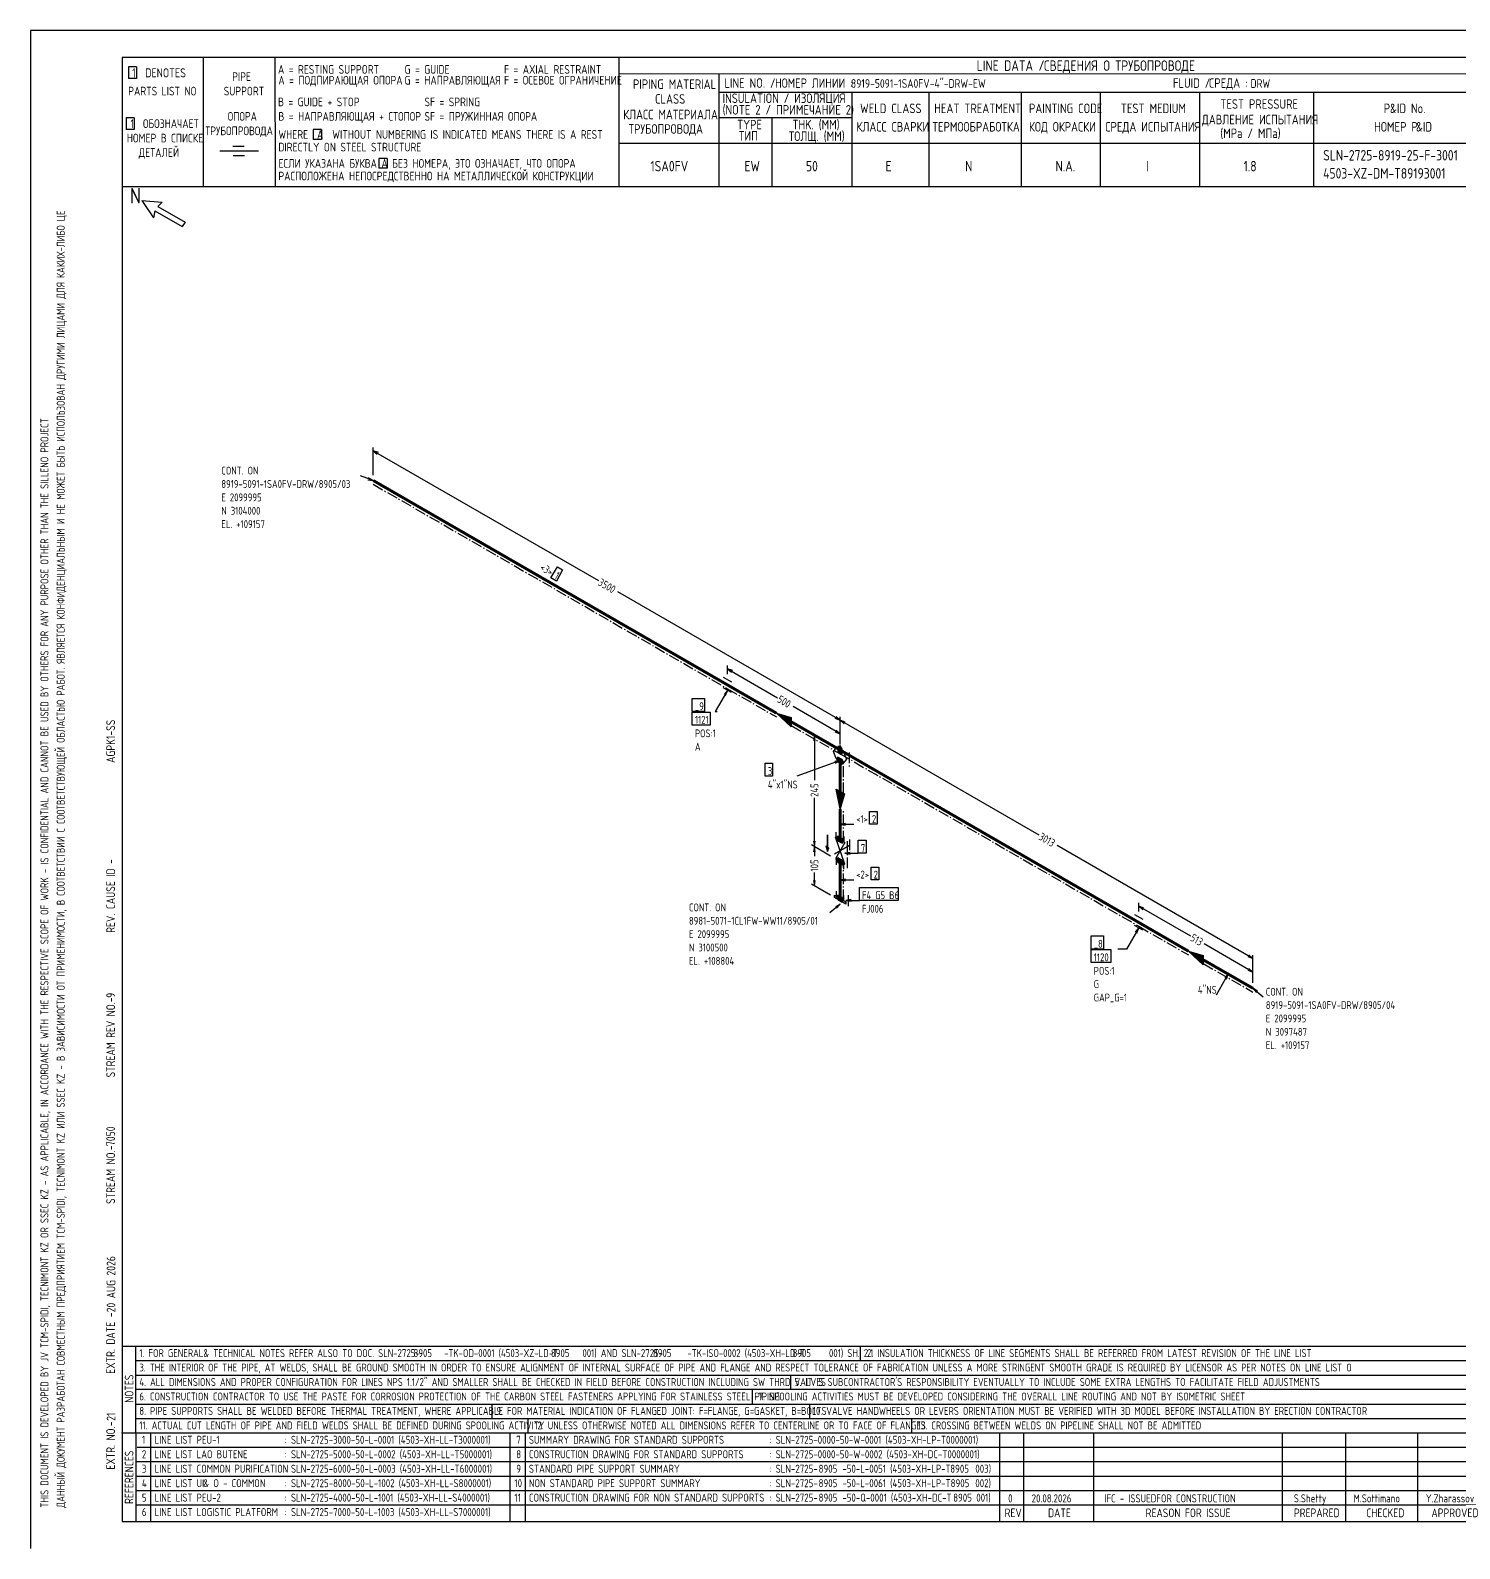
# Model space of a CAD drawing. Extents: x -1005 to 594, y -998 to 420.
# Drawn here: x 0 to 395.2, y 0 to 420 of the extents above; entities that cross this region are included whole.
import ezdxf

# ---------------------------------------------------------------- set-up
doc = ezdxf.new("R2010")
doc.units = 0
doc.linetypes.add('GT111', pattern=[4.5, 3, -0.6, 0.3, -0.6])
doc.styles.add('TTFN17', font='GOST type A')

msp = doc.modelspace()

# ---------------------------------------------------------------- linework, layer by layer
at = {"layer": 'GT_1', "flags": 128}
for points in [[(0, 420), (0, 0)], [(594, 420), (0, 420)], [(589.1, 412.5), (25.4, 412.5)], [(25.4, 412.5), (25.4, 7.5)], [(47.8, 412.5), (47.8, 376.7)], [(67.6, 412.5), (67.7, 376.7)], [(162.7, 412.5), (162.7, 376.7)], [(29.3, 409.9), (27.1, 409.9)], [(27.1, 409.9), (27.1, 406.7)], [(29.3, 409.9), (29.3, 406.7)], [(589.1, 408), (162.7, 407.9)], [(190.3, 407.8), (190.3, 376.7)], [(29.3, 406.7), (27.1, 406.7)], [(190.3, 402.9), (402.7, 402.9)], [(227.1, 402.9), (227.1, 376.7)], [(248.4, 402.9), (248.4, 376.8)], [(273.9, 402.9), (273.9, 376.7)], [(295.8, 402.9), (295.8, 376.7)], [(323.2, 402.9), (323.2, 376.7)], [(354.8, 402.9), (354.8, 376.8)], [(28.7, 395.8), (26.5, 395.8)], [(26.5, 395.8), (26.5, 392.6)], [(28.7, 395.8), (28.7, 392.6)], [(227.1, 395.8), (190.3, 395.8)], [(205, 395.8), (205, 376.7)], [(28.7, 392.6), (26.5, 392.6)], [(80.5, 392.6), (78.2, 392.6)], [(78.2, 392.6), (78.2, 389.8)], [(80.5, 392.6), (80.5, 389.8)], [(63.1, 386.6), (52.4, 386.6)], [(59.1, 387.9), (56, 387.9)], [(80.5, 389.8), (78.2, 389.8)], [(230.2, 388.7), (162.7, 388.7)], [(402.7, 388.7), (226.9, 388.7)], [(59.2, 385.3), (56.1, 385.3)], [(98.6, 384.6), (96.3, 384.6)], [(96.3, 384.6), (96.3, 381.9)], [(98.6, 384.6), (98.6, 381.9)], [(98.6, 381.9), (96.3, 381.9)], [(402.7, 376.7), (25.4, 376.7)], [(30.8, 372.9), (34, 368.1)], [(30.8, 372.9), (36.4, 372.5)], [(34.4, 370.1), (34, 368.1)], [(34.4, 370.1), (42, 365.7)], [(36.4, 372.5), (35.2, 371.3)], [(35.2, 371.3), (42.8, 366.9)], [(42.8, 366.9), (42, 365.7)], [(94.8, 296.975), (94.8, 304.625)], [(96.225, 303.2), (94.8, 303.725), (95.925, 302.75)], [(94.8, 303.725), (157.05, 267.8)], [(94.8, 295.475), (91.275, 296.75)], [(93.3, 295.7), (94.8, 295.475), (93.525, 296.225)], [(145.725, 271.625), (147.15, 270.725), (145.425, 267.65), (143.925, 268.55), (145.725, 271.625)], [(223.875, 229.175), (162.45, 264.65)], [(192.75, 241.925), (192.75, 244.325)], [(191.55, 241.1), (193.875, 239.825)], [(194.175, 242.9), (192.75, 243.425), (193.875, 242.45)], [(192.75, 243.425), (206.55, 235.4)], [(192.75, 237.425), (189.375, 231.575), (189.9, 231.575)], [(193.875, 236.825), (191.55, 238.1)], [(192.225, 236), (192.75, 237.425), (191.775, 236.3)], [(183, 235.175), (186.375, 235.175), (186.375, 231.575), (183, 231.575), (183, 235.175)], [(183, 231.425), (187.95, 231.425), (187.95, 227.825), (183, 227.825), (183, 231.425)], [(210.375, 228.725), (210.375, 227.375), (206.25, 231.125), (210.375, 229.925), (210.375, 227.525), (206.625, 230.9), (210.375, 229.85), (210.375, 227.75), (207.075, 230.675), (210.375, 229.625), (210.375, 227.9), (207.45, 230.375), (210.375, 229.475), (210.375, 228.05), (207.825, 230.225), (210.375, 229.325), (210.375, 228.2), (208.275, 229.925), (210.375, 229.175), (210.375, 228.425), (208.575, 229.775), (210.375, 228.95), (210.375, 228.575), (209.025, 229.475), (210.375, 228.8), (210.375, 228.725), (206.25, 231.125)], [(223.875, 225.425), (210.9, 232.925)], [(222.45, 229.7), (223.875, 229.175), (222.75, 230.15)], [(223.875, 223.925), (223.875, 230.075)], [(223.875, 222.425), (223.875, 230.075)], [(225.3, 228.65), (223.875, 229.175), (225, 228.2)], [(223.875, 229.175), (278.85, 197.45)], [(221.25, 222.425), (215.925, 225.5)], [(216.975, 223.55), (216.75, 225.05), (216.525, 223.55)], [(216.75, 225.05), (216.75, 212.6)], [(222.45, 225.95), (223.875, 225.425), (222.75, 226.4)], [(223.875, 222.425), (223.875, 226.325)], [(223.875, 220.925), (224.85, 220.325), (225.675, 218.375), (224.85, 217.4), (222.75, 218.6), (222.075, 220.475), (222.75, 221.525), (223.875, 220.925)], [(224.475, 217.025), (224.85, 217.475), (224.475, 218.3), (223.275, 218.975), (222.9, 218.525), (223.275, 217.7), (224.475, 217.025)], [(222.957, 218.4), (224.297, 218.4)], [(222.962, 218.6), (223.942, 218.6)], [(223.275, 220.625), (223.875, 219.8), (224.475, 219.95), (224.475, 221.225), (223.875, 222.05), (223.275, 221.9), (223.275, 220.625)], [(223.275, 221.8), (224.057, 221.8)], [(223.275, 221.6), (224.202, 221.6)], [(223.275, 221.4), (224.348, 221.4)], [(223.275, 221.2), (224.475, 221.2)], [(223.275, 221), (224.475, 221)], [(223.275, 220.8), (224.475, 220.8)], [(223.293, 220.6), (224.475, 220.6)], [(223.439, 220.4), (224.475, 220.4)], [(223.584, 220.2), (224.475, 220.2)], [(223.73, 220), (224.475, 220)], [(203.175, 217.25), (205.2, 217.25), (205.2, 213.65), (203.175, 213.65), (203.175, 217.25)], [(223.875, 218), (211.875, 213.65)], [(222.6, 217.25), (223.875, 218), (222.375, 217.775)], [(223.048, 218.2), (224.52, 218.2)], [(223.139, 218), (224.611, 218)], [(223.23, 217.8), (224.702, 217.8)], [(223.453, 217.6), (224.793, 217.6)], [(223.808, 217.4), (224.787, 217.4)], [(223.875, 209.45), (225.075, 208.775), (223.875, 204.65), (222.825, 210.05), (224.925, 208.85), (223.875, 205.1), (222.9, 209.975), (224.775, 208.925), (223.875, 205.625), (223.05, 209.9), (224.625, 209), (223.875, 206.075), (223.2, 209.825), (224.475, 209.15), (223.875, 206.525), (223.35, 209.75), (224.325, 209.225), (223.875, 206.975), (223.5, 209.675), (224.175, 209.3), (223.875, 207.425), (223.65, 209.6), (224.025, 209.375), (223.875, 207.875), (223.8, 209.525), (223.875, 209.45), (223.875, 204.65)], [(216.75, 194.225), (216.75, 207.65)], [(231.975, 203.9), (234.15, 203.9), (234.15, 200.375), (231.975, 200.375), (231.975, 203.9)], [(220.35, 197.45), (220.35, 192.875), (220.8, 193.775), (219.9, 194.3), (220.35, 192.875), (220.35, 197.45)], [(224.925, 197), (224.925, 195.5), (222.825, 196.7), (222.825, 198.2)], [(225.375, 200.6), (223.875, 200.375), (225.375, 200.15)], [(223.875, 200.375), (227.625, 200.375)], [(221.25, 191.6), (215.925, 194.675)], [(221.25, 191.6), (215.925, 194.675)], [(216.525, 195.725), (216.75, 194.225), (216.975, 195.725)], [(216.975, 192.725), (216.75, 194.225), (216.525, 192.725)], [(216.75, 194.225), (216.75, 191.525)], [(222.3, 192.2), (226.5, 194.6)], [(223.875, 196.1), (225.15, 195.35), (222.6, 190.85), (225.15, 189.35), (222.6, 196.85), (223.875, 196.1)], [(224.475, 195.125), (224.85, 195.575), (224.475, 196.4), (223.275, 197.075), (222.9, 196.625), (223.275, 195.8), (224.475, 195.125)], [(222.911, 196.6), (224.119, 196.6)], [(223.002, 196.4), (224.475, 196.4)], [(223.046, 196.8), (223.764, 196.8)], [(223.093, 196.2), (224.566, 196.2)], [(223.184, 196), (224.657, 196)], [(223.275, 195.8), (224.748, 195.8)], [(223.631, 195.6), (224.839, 195.6)], [(223.986, 195.4), (224.704, 195.4)], [(226.5, 196.175), (226.5, 193.175)], [(228.9, 195.95), (231.075, 195.95), (231.075, 192.35), (228.9, 192.35), (228.9, 195.95)], [(338.025, 163.25), (283.875, 194.525)], [(224.925, 188), (224.925, 189.5), (222.825, 190.7), (222.825, 189.2)], [(224.475, 189.125), (224.85, 189.575), (224.475, 190.4), (223.275, 191.075), (222.9, 190.625), (223.275, 189.8), (224.475, 189.125)], [(222.911, 190.6), (224.119, 190.6)], [(223.002, 190.4), (224.475, 190.4)], [(223.046, 190.8), (223.764, 190.8)], [(223.093, 190.2), (224.566, 190.2)], [(223.184, 190), (224.657, 190)], [(223.275, 189.8), (224.748, 189.8)], [(223.631, 189.6), (224.839, 189.6)], [(223.986, 189.4), (224.704, 189.4)], [(226.65, 192.575), (225.15, 192.35), (226.65, 192.125)], [(225.15, 192.35), (228.9, 192.35)], [(216.525, 184.85), (216.75, 183.35), (216.975, 184.85)], [(216.75, 183.35), (216.75, 187.025)], [(225.375, 185.225), (223.875, 185), (225.375, 184.775)], [(223.875, 185), (227.625, 185)], [(232.425, 188.525), (234.6, 188.525), (234.6, 185), (232.425, 185), (232.425, 188.525)], [(221.25, 180.725), (215.925, 183.8)], [(223.875, 179.825), (225.45, 178.925), (225.45, 178.325), (222.3, 180.125), (222.3, 180.725), (223.875, 179.825)], [(222.825, 181.85), (222.825, 180.425)], [(224.475, 178.85), (224.85, 179.3), (224.475, 180.125), (223.275, 180.8), (222.9, 180.35), (223.275, 179.525), (224.475, 178.85)], [(223.108, 180.6), (223.631, 180.6)], [(224.85, 180.725), (224.85, 179.3)], [(229.2, 182.9), (239.925, 182.9), (239.925, 179.3), (229.2, 179.3), (229.2, 182.9)], [(223.875, 178.325), (221.025, 175.925)], [(222.9, 177.2), (223.875, 178.325), (222.6, 177.575)], [(222.942, 180.4), (223.986, 180.4)], [(222.968, 180.2), (224.342, 180.2)], [(223.059, 180), (224.532, 180)], [(223.15, 179.8), (224.623, 179.8)], [(223.241, 179.6), (224.714, 179.6)], [(223.497, 179.4), (224.805, 179.4)], [(223.853, 179.2), (224.767, 179.2)], [(226.95, 179.525), (225.45, 179.3), (226.95, 179.075)], [(225.45, 179.3), (229.2, 179.3)], [(306.45, 176.225), (306.45, 178.625)], [(307.875, 177.2), (306.45, 177.725), (307.575, 176.75)], [(306.45, 177.725), (320.775, 169.475)], [(305.25, 175.4), (307.575, 174.125)], [(307.575, 171.125), (305.25, 172.4)], [(293.325, 169.475), (296.7, 169.475), (296.7, 165.875), (293.325, 165.875), (293.325, 169.475)], [(306.45, 171.725), (303.075, 165.875), (300.675, 165.875)], [(305.925, 170.3), (306.45, 171.725), (305.475, 170.6)], [(293.325, 165.725), (298.725, 165.725), (298.725, 162.125), (293.325, 162.125), (293.325, 165.725)], [(324.3, 162.875), (324.3, 161.525), (320.175, 165.275), (324.3, 164.075), (324.3, 161.675), (320.55, 165.05), (324.3, 164), (324.3, 161.9), (321, 164.825), (324.3, 163.775), (324.3, 162.05), (321.375, 164.525), (324.3, 163.625), (324.3, 162.2), (321.75, 164.375), (324.3, 163.475), (324.3, 162.35), (322.2, 164.075), (324.3, 163.325), (324.3, 162.575), (322.5, 163.925), (324.3, 163.1), (324.3, 162.725), (322.95, 163.625), (324.3, 162.95), (324.3, 162.875), (320.175, 165.275)], [(338.025, 159.5), (324.525, 167.3)], [(336.6, 163.775), (338.025, 163.25), (336.9, 164.225)], [(338.025, 156.5), (338.025, 164.15)], [(336.6, 160.025), (338.025, 159.5), (336.9, 160.475)], [(338.025, 156.5), (338.025, 160.4)], [(331.2, 158.975), (327.825, 153.125)], [(330.675, 157.55), (331.2, 158.975), (330.225, 157.85)], [(339.3, 154.25), (338.025, 155), (339, 153.875)], [(338.025, 155), (340.875, 152.6)], [(25.3, 56), (402.7, 56)], [(29.1, 56), (29.2, 7.5)], [(229.4, 56), (229.4, 52)], [(29.1, 52), (402.7, 52)], [(29.1, 48), (402.7, 48)], [(210.2, 48), (210.2, 44)], [(402.7, 44), (29.1, 44)], [(199.6, 44), (199.6, 40)], [(29.2, 40), (402.7, 40)], [(127.6, 40), (127.6, 36)], [(215.4, 40), (215.4, 36)], [(29.1, 36), (402.7, 36)], [(137.5, 36), (137.5, 32)], [(243.6, 36), (243.6, 32)], [(25.2, 32), (402.7, 32)], [(33.2, 32), (33.2, 7.6)], [(132.6, 32), (132.6, 7.6)], [(136.8, 32), (136.8, 7.6)], [(267.9, 32), (267.9, 7.5)], [(274.6, 32), (274.6, 7.5)], [(293.9, 32), (293.9, 7.5)], [(346.1, 32), (346.1, 7.5)], [(363.6, 32), (363.6, 7.5)], [(383.5, 32), (383.5, 7.5)], [(402.7, 28), (29.5, 28)], [(402.7, 24), (29.1, 24)], [(402.7, 20), (29.1, 20)], [(402.7, 16), (29.1, 16)], [(402.7, 12), (29.2, 12)], [(25.4, 7.5), (589.1, 7.5)], [(0, 0), (0, 0)]]:
    msp.add_lwpolyline(points, dxfattribs=at)
at = {"layer": 'GT_1', "const_width": 0.8, "flags": 128}
for points in [[(192.75, 238.925), (94.8, 295.475)], [(206.25, 231.125), (192.75, 238.925)], [(223.875, 220.925), (210.375, 228.725)], [(306.45, 173.225), (223.875, 220.925)], [(223.875, 218), (223.875, 209.45)], [(223.875, 204.65), (223.875, 196.1)], [(223.875, 190.1), (223.875, 179.825)], [(320.175, 165.275), (306.45, 173.225)], [(338.025, 155), (324.3, 162.875)]]:
    msp.add_lwpolyline(points, dxfattribs=at)
at = {"layer": 'GT_1', "linetype": 'GT111', "flags": 128}
for points in [[(94.8, 294.425), (192.75, 237.875)], [(192.75, 237.875), (206.25, 230.075)], [(210.375, 227.675), (223.875, 219.875)], [(223.875, 219.875), (306.45, 172.175)], [(226.35, 220.25), (226.35, 215.825)], [(224.775, 208.925), (224.775, 217.475)], [(224.775, 195.575), (224.775, 204.125)], [(225.825, 195.725), (225.825, 188.225)], [(224.775, 179.3), (224.775, 189.575)], [(226.125, 180.725), (226.125, 177.2)], [(306.45, 172.175), (320.175, 164.225)], [(324.3, 161.825), (338.025, 153.95)]]:
    msp.add_lwpolyline(points, dxfattribs=at)

# ---------------------------------------------------------------- texts
at = {"layer": 'GT_1', "style": 'TTFN17'}
for s, height, p in [('LINE DATA /', 2.8875, (261.633, 408.8)), ('СВЕДЕНИЯ О ТРУБОПРОВОДЕ', 2.8875, (280.233, 408.8)), (' 1  DENOTES', 2.5025, (26.875, 407)), (' PIPE', 2.4062, (54.561, 406)), ('A = RESTING SUPPORT', 2.40625, (68.461, 408)), ('A = ПОДПИРАЮЩАЯ ОПОРА', 2.40625, (68.561, 405)), ('G = GUIDE', 2.4062, (103.461, 408)), ('G = НАПРАВЛЯЮЩАЯ', 2.40625, (103.461, 405)), ('F = AXIAL RESTRAINT', 2.40625, (130.961, 408)), ('F = ОСЕВОЕ ОГРАНИЧЕНИЕ', 2.40625, (130.961, 405)), ('PARTS LIST NO', 2.40625, (27.061, 402)), ('SUPPORT', 2.4062, (53.461, 402)), ('PIPING MATERIAL', 2.64687, (166.597, 403.8)), ('LINE NO. /', 2.6469, (191.897, 404.1)), ('НОМЕР ЛИНИИ :', 2.59875, (205.89, 404.1)), ('8919-5091-1SA0FV-4"-DRW-EW', 2.40625, (226.861, 404.1)), ('FLUID /', 2.6469, (315.897, 404.1)), ('СРЕДА :', 2.6469, (325.897, 404.1)), ('DRW', 2.4062, (337.361, 404.1)), ('B = GUIDE + STOP', 2.40625, (68.461, 399)), ('SF = SPRING', 2.40625, (108.961, 399)), ('CLASS', 2.6469, (172.697, 399.7)), ('(NOTE 2 / ПРИМЕЧАНИЕ 2)', 2.64687, (191.397, 396.7)), ('INSULATION / ИЗОЛЯЦИЯ', 2.64687, (191.397, 399.9)), ('WELD CLASS', 2.6469, (229.397, 397.1)), ('HEAT TREATMENT', 2.64687, (249.897, 397.1)), ('PAINTING CODE', 2.64687, (276.097, 397.1)), ('TEST MEDIUM', 2.64687, (301.497, 397.1)), ('TEST PRESSURE', 2.64687, (328.997, 398.3)), ('P', 2.647, (374.197, 397.1)), ('&ID No.', 2.6469, (375.908, 397.1)), (' 1  ОБОЗНАЧАЕТ', 2.40625, (26.461, 393)), ('ОПОРА', 2.4062, (54.561, 395)), ('B = НАПРАВЛЯЮЩАЯ + СТОПОР', 2.40625, (68.561, 395)), ('SF = ПРУЖИННАЯ ОПОРА', 2.40625, (108.961, 395)), ('КЛАСС МАТЕРИАЛА', 2.64687, (163.897, 395.4)), ('TYPE', 2.6469, (195.397, 392.6)), ('THK. (MM)', 2.6469, (210.697, 392.6)), ('ДАВЛЕНИЕ ИСПЫТАНИЯ', 2.64687, (323.897, 394)), ('НОМЕР В СПИСКЕ', 2.40625, (26.661, 389)), ('ТРУБОПРОВОДА', 2.40625, (48.361, 391)), ('WHERE  A  WITHOUT NUMBERING IS INDICATED MEANS THERE IS A REST', 2.40625, (68.561, 390)), ('ТРУБОПРОВОДА', 2.64687, (165.397, 391.4)), ('ТИП', 2.6469, (195.897, 389.5)), ('ТОЛЩ. (ММ)', 2.6469, (209.697, 389.4)), ('КЛАСС СВАРКИ', 2.64687, (228.397, 392)), ('ТЕРМООБРАБОТКА', 2.64687, (249.397, 392)), ('КОД ОКРАСКИ', 2.64687, (276.097, 392)), ('СРЕДА ИСПЫТАНИЯ', 2.64687, (297.197, 392)), ('(MPa / МПа)', 2.64687, (328.997, 390.2)), ('НОМЕР P', 2.6469, (371.497, 392)), ('&ID', 2.6469, (383.097, 392)), ('ДЕТАЛЕЙ', 2.4062, (29.961, 385)), ('DIRECTLY ON STEEL STRUCTURE', 2.40625, (68.561, 386.5)), ('SLN-2725-8919-25-F-3001', 2.8875, (357.433, 384)), ('ЕСЛИ УКАЗАНА БУКВА A БЕЗ НОМЕРА, ЭТО ОЗНАЧАЕТ, ЧТО ОПОРА', 2.40625, (68.561, 382)), ('1SA0FV', 2.8875, (171.433, 381)), ('EW', 2.8875, (197.433, 381)), ('50', 2.8875, (214.433, 381)), ('E', 2.888, (236.433, 381)), ('N', 2.888, (258.433, 381)), ('N.A.', 2.8875, (283.433, 381)), ('I', 2.888, (308.433, 381)), ('1.8', 2.8875, (335.433, 381)), ('РАСПОЛОЖЕНА НЕПОСРЕДСТВЕННО НА МЕТАЛЛИЧЕСКОЙ КОНСТРУКЦИИ', 2.40625, (68.561, 378.5)), ('4503-XZ-DM-T89193001', 2.8875, (357.433, 379)), ('N', 4.331, (27.55, 372.1)), ('CONT. ON', 2.1656, (52.789, 297.125)), ('8919-5091-1SA0FV-DRW/8905/03', 2.16562, (52.789, 293.428)), ('E 2099995', 2.1656, (52.789, 289.73)), ('N 3104000', 2.1656, (52.789, 286.033)), ('EL. +109157', 2.16562, (52.789, 282.335)), ('_9', 2.1656, (183.733, 231.95)), ('1121', 2.1656, (183.733, 228.2)), ('A', 2.166, (183.733, 220.753)), ('POS:1', 2.1656, (183.733, 224.45)), ('3', 2.166, (203.89, 214.025)), ('4"x1"NS', 2.1656, (203.89, 210.275)), ('<1>', 2.1656, (228.325, 200.75)), ('2', 2.166, (232.683, 200.75)), ('7', 2.166, (229.6, 192.725)), ('<2>', 2.1656, (228.325, 185.375)), ('2', 2.166, (233.149, 185.375)), ('F4 G5 B6', 2.1656, (229.9, 179.675)), ('CONT. ON', 2.1656, (182.07, 176.3)), ('FJ006', 2.1656, (229.9, 175.925)), ('8981-5071-1CL1FW-WW11/8905/01', 2.16562, (182.07, 172.603)), ('E 2099995', 2.1656, (182.07, 168.905)), ('_8', 2.1656, (294, 166.25)), ('N 3100500', 2.1656, (182.07, 165.208)), ('1120', 2.1656, (294, 162.5)), ('EL. +108804', 2.16562, (182.07, 161.51)), ('POS:1', 2.1656, (294, 158.75)), ('G', 2.166, (294, 155.053)), ('4"NS', 2.1656, (322.797, 153.5)), ('GAP_G=1', 2.1656, (294, 151.355)), ('CONT. ON', 2.1656, (341.575, 152.975)), ('8919-5091-1SA0FV-DRW/8905/04', 2.16562, (341.575, 149.278)), ('E 2099995', 2.1656, (341.575, 145.58)), ('N 3097487', 2.1656, (341.575, 141.883)), ('EL. +109157', 2.16562, (341.575, 138.185)), ('1. FOR GENERAL', 2.18487, (30.128, 53)), ('& TECHNICAL NOTES REFER ALSO TO DOC. SLN-2725-      -TK-OD-0001 (4503-XZ-LD-T      001) AND SLN-2725-      -TK-ISO-0002 (4503-XH-LD-T      001) SH. 2.1', 2.18487, (47.868, 53)), ('8905', 2.1849, (105.928, 53)), ('8905', 2.1849, (143.928, 53)), ('8905', 2.1849, (172.128, 53)), ('8905', 2.1849, (210.728, 53)), ('2. INSULATION THICKNESS OF LINE SEGMENTS SHALL BE REFERRED FROM LATEST REVISION OF THE LINE LIST', 2.18487, (231.328, 53)), ('3. THE INTERIOR OF THE PIPE, AT WELDS, SHALL BE GROUND SMOOTH IN ORDER TO ENSURE ALIGNMENT OF INTERNAL SURFACE OF PIPE AND FLANGE AND RESPECT TOLERANCE OF FABRICATION UNLESS A MORE STRINGENT SMOOTH GRADE IS REQUIRED BY LICENSOR AS PER NOTES ON LINE LIST O', 2.18487, (30.128, 49)), ('4. ALL DIMENSIONS AND PROPER CONFIGURATION FOR LINES NPS 1.1/2" AND SMALLER SHALL BE CHECKED IN FIELD BEFORE CONSTRUCTION INCLUDING SW THRD VALVES', 2.18487, (30.128, 45)), ("5. IT IS SUBCONTRACTOR'S RESPONSIBILITY EVENTUALLY TO INCLUDE SOME EXTRA LENGTHS TO FACILITATE FIELD ADJUSTMENTS", 2.18487, (211.328, 45)), ('6. CONSTRUCTION CONTRACTOR TO USE THE PASTE FOR CORROSION PROTECTION OF THE CARBON STEEL FASTENERS APPLYING FOR STAINLESS STEEL PIPING', 2.18487, (30.128, 41)), ('7. SPOOLING ACTIVITIES MUST BE DEVELOPED CONSIDERING THE OVERALL LINE ROUTING AND NOT BY ISOMETRIC SHEET', 2.18487, (201.328, 41)), ('8. PIPE SUPPORTS SHALL BE WELDED BEFORE THERMAL TREATMENT, WHERE APPLICABLE', 2.18487, (30.128, 37)), ('9. FOR MATERIAL INDICATION OF FLANGED JOINT: F=FLANGE, G=GASKET, B=BOLTS', 2.18487, (128.828, 37)), ('10. VALVE HANDWHEELS OR LEVERS ORIENTATION MUST BE VERIFIED WITH 3D MODEL BEFORE INSTALLATION BY ERECTION CONTRACTOR', 2.18487, (216.328, 37)), ('11. ACTUAL CUT LENGTH OF PIPE AND FIELD WELDS SHALL BE DEFINED DURING SPOOLING ACTIVITY', 2.18487, (30.128, 33)), ('12. UNLESS OTHERWISE NOTED ALL DIMENSIONS REFER TO CENTERLINE OR TO FACE OF FLANGES', 2.18487, (139.328, 33)), ('13. CROSSING BETWEEN WELDS ON PIPELINE SHALL NOT BE ADMITTED', 2.18487, (245.328, 33)), ('1', 2.214, (30.832, 29)), ('LINE LIST PEU-1', 2.21375, (34.332, 29)), (': SLN-2725-3000-50-L-0001 (4503-XH-LL-T3000001)', 2.21375, (70.332, 29)), ('7', 2.214, (134.332, 29)), ('SUMMARY DRAWING FOR STANDARD SUPPORTS', 2.21375, (137.832, 29)), (': SLN-2725-0000-50-W-0001 (4503-XH-LP-T0000001)', 2.21375, (204.332, 29)), ('2', 2.214, (30.832, 25)), ('LINE LIST LAO BUTENE', 2.21375, (34.332, 25)), (': SLN-2725-5000-50-L-0002 (4503-XH-LL-T5000001)', 2.21375, (70.332, 25)), ('8', 2.214, (134.332, 25)), ('CONSTRUCTION DRAWING FOR STANDARD SUPPORTS', 2.21375, (137.832, 25)), (': SLN-2725-0000-50-W-0002 (4503-XH-DC-T0000001)', 2.21375, (204.332, 25)), ('3', 2.214, (30.832, 21)), ('LINE LIST COMMON PURIFICATION', 2.21375, (34.332, 21)), (': SLN-2725-6000-50-L-0003 (4503-XH-LL-T6000001)', 2.21375, (70.332, 21)), ('9', 2.214, (134.332, 21)), ('STANDARD PIPE SUPPORT SUMMARY', 2.21375, (137.832, 21)), (': SLN-2725-      -50-L-0051 (4503-XH-LP-T      003)', 2.21375, (204.332, 21)), ('8905', 2.2138, (217.932, 21)), ('8905', 2.2138, (254.332, 21)), ('4', 2.214, (30.832, 17)), ('LINE LIST UI', 2.21375, (34.332, 17)), ('& O - COMMON', 2.21375, (47.849, 17)), (': SLN-2725-8000-50-L-1002 (4503-XH-LL-S8000001)', 2.21375, (70.332, 17)), ('10', 2.2138, (133.832, 17)), ('NON STANDARD PIPE SUPPORT SUMMARY', 2.21375, (137.832, 17)), (': SLN-2725-      -50-L-0061 (4503-XH-LP-T      002)', 2.21375, (204.332, 17)), ('8905', 2.2138, (217.932, 17)), ('8905', 2.2138, (254.432, 17)), ('5', 2.214, (30.832, 13)), ('LINE LIST PEU-2', 2.21375, (34.332, 13)), (': SLN-2725-4000-50-L-1001 (4503-XH-LL-S4000001)', 2.21375, (70.332, 13)), ('11', 2.2138, (133.832, 13)), ('CONSTRUCTION DRAWING FOR NON STANDARD SUPPORTS', 2.21375, (137.832, 13)), (': SLN-2725-      -50-Q-0001 (4503-XH-DC-T      001)', 2.21375, (204.332, 13)), ('8905', 2.2138, (217.932, 13)), ('8905', 2.2138, (255.132, 13)), ('0', 2.214, (270.332, 12.8)), ('20.08.2026', 2.2138, (276.832, 12.8)), ('IFC - ISSUEDFOR CONSTRUCTION', 2.21375, (296.932, 12.8)), ('S.Shetty', 2.2138, (349.332, 12.8)), ('M.Sottimano', 2.21375, (365.832, 12.8)), ('Y.Zharassov', 2.21375, (385.832, 12.8)), ('6', 2.214, (30.832, 9)), ('LINE LIST LOGISTIC PLATFORM', 2.21375, (34.332, 9)), (': SLN-2725-7000-50-L-1003 (4503-XH-LL-S7000001)', 2.21375, (70.332, 9)), ('REV', 2.4062, (269.361, 8.7)), ('DATE', 2.4062, (281.361, 8.7)), ('REASON FOR ISSUE', 2.40625, (308.361, 8.7)), ('PREPARED', 2.4062, (349.361, 8.7)), ('CHECKED', 2.4062, (369.361, 8.7)), ('APPROVED', 2.4062, (387.361, 8.7))]:
    msp.add_text(s, height=height, dxfattribs=at).set_placement(p)
for s, height, rotation, p in [('ДАННЫЙ ДОКУМЕНТ РАЗРАБОТАН СОВМЕСТНЫМ ПРЕДПРИЯТИЕМ TCM-SPIDI, TECNIMONT KZ ИЛИ SSEC KZ - В ЗАВИСИМОСТИ ОТ ПРИМЕНИМОСТИ, В СООТВЕТСТВИИ С СООТВЕТСТВУЮЩЕЙ ОБЛАСТЬЮ РАБОТ. ЯВЛЯЕТСЯ КОНФИДЕНЦИАЛЬНЫМ И НЕ МОЖЕТ БЫТЬ ИСПОЛЬЗОВАН ДРУГИМИ ЛИЦАМИ ДЛЯ КАКИХ-ЛИБО ЦЕ', 2.21375, 90, (9.5, 11.332)), ('THIS DOCUMENT IS DEVELOPED BY JV TCM-SPIDI, TECNIMONT KZ OR SSEC KZ - AS APPLICABLE, IN ACCORDANCE WITH THE RESPECTIVE SCOPE OF WORK - IS CONFIDENTIAL AND CANNOT BE USED BY OTHERS FOR ANY PURPOSE OTHER THAN THE SILLENO PROJECT', 2.21375, 90, (5, 11.332)), ('<3>', 2.1656, -30, (140.668, 270.812)), ('1', 2.166, -30, (144.712, 268.478)), ('3500', 2.1656, -30, (156.765, 266.636)), ('500', 2.1656, -30, (206.28, 234.3)), ('AGPK1-SS', 2.4062, 90, (23.4, 217.361)), ('245', 2.1656, 90, (217.855, 207.94)), ('3013', 2.1656, -30, (278.58, 196.282)), ('REV. CAUSE ID -', 2.40625, 90, (23.4, 170.361)), ('105', 2.1656, 90, (217.855, 187.323)), ('513', 2.1656, -30, (320.473, 168.332)), ('STREAM REV NO.-', 2.40625, 90, (23.4, 130.361)), ('9', 2.406, 90, (23.4, 152.361)), ('7050', 2.4062, 90, (23.4, 111.361)), ('STREAM NO.-', 2.40625, 90, (23.4, 95.361)), ('20 AUG 2026', 2.40625, 90, (23.5, 65.361)), ('EXTR. DATE -', 2.40625, 90, (23.4, 48.361)), ('NOTES', 2.4062, 90, (28.5, 40.361)), ('EXTR. NO.-', 2.4062, 90, (23.4, 21.861)), ('21', 2.4062, 90, (23.5, 35.361)), ('REFERENCES', 2.4062, 90, (28.5, 12.361))]:
    msp.add_text(s, height=height, rotation=rotation, dxfattribs=at).set_placement(p)

doc.saveas('drawing.dxf')
